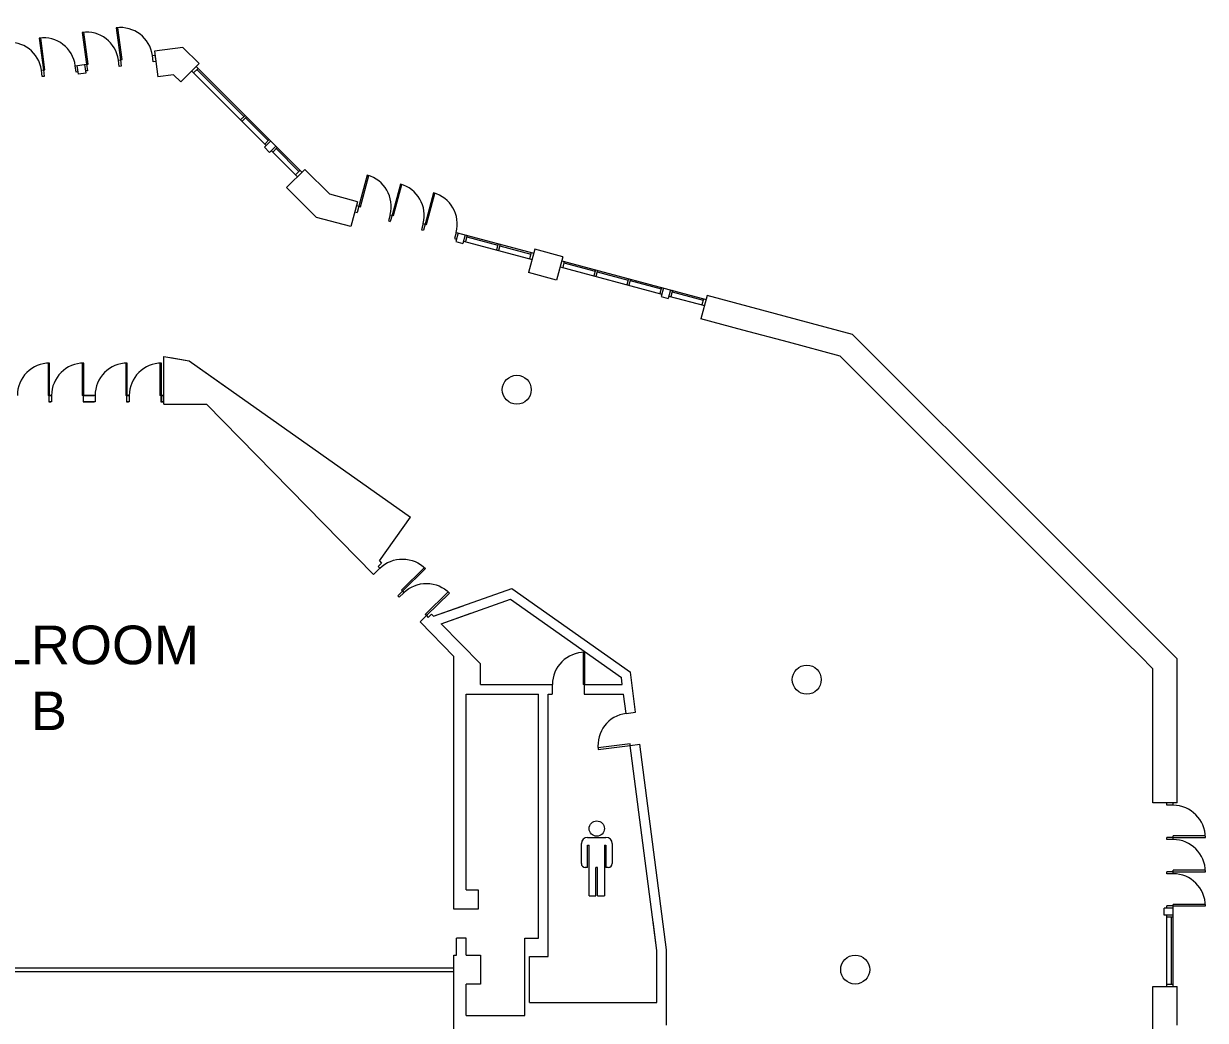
# Model space of a CAD drawing. Header units: inches. Extents: x -10671 to 1761, y -674 to 7170.
# Drawn here: x -571 to 897, y 3915 to 5153 of the extents above; entities that cross this region are included whole.
import ezdxf

# ---------------------------------------------------------------- set-up
doc = ezdxf.new("R2010")
doc.units = ezdxf.units.IN
doc.header["$LTSCALE"] = 19.2
doc.header["$MEASUREMENT"] = 0
for name, color, linetype, lineweight in [('DWG-0', 7, 'Continuous', 18), ('Venue-Text-Room ID', 7, 'Continuous', 5), ('Venue-Walls and Doors', 7, 'Continuous', 5)]:
    doc.layers.add(name, color=color, linetype=linetype, lineweight=lineweight)
for name, color, linetype, lineweight, true_color in [('Venue-Airwall Closed', 7, 'Continuous', 5, 0x000000), ('Venue-Columns', 7, 'Continuous', 18, 0xc0c0c0), ('Venue-Text-Facility', 4, 'Continuous', 5, 0x00ffff)]:
    doc.layers.add(name, color=color, linetype=linetype, lineweight=lineweight, true_color=true_color)
doc.styles.add('Arial', font='Arial')

# ---------------------------------------------------------------- blocks, each defined once
blk = doc.blocks.new('A-xp01$0$COL-36R')
at = {"layer": 'DWG-0'}
blk.add_circle((0, 0), 18, dxfattribs=at)
blk = doc.blocks.new('A-xp01$0$AD05A')
at = {"layer": 'DWG-0'}
for p, q in [((0, 0), (0.049, 0)), ((0, 0), (0, -1)), ((0.049, -0.999), (0.049, 0))]:
    blk.add_line(p, q, dxfattribs=at)
blk.add_arc((0, 0), 1, 270, 0, dxfattribs=at)
blk = doc.blocks.new('A-xp01$0$AD03A')
at = {"layer": 'DWG-0'}
for p, q in [((0, 1), (0, 0)), ((0.049, 0), (0.049, 0.999)), ((0, 0), (0.049, 0))]:
    blk.add_line(p, q, dxfattribs=at)
blk.add_arc((0, 0), 1, 0, 90, dxfattribs=at)
blk = doc.blocks.new('MEN')
at = {"layer": 'Venue-Text-Facility'}
for p, q in [((-10, 42), (-10, 68)), ((-2, 76), (22, 76)), ((-2, 37), (-2, 66)), ((-2, 66), (0, 66)), ((0, 0), (0, 66)), ((20, 66), (20, 0)), ((20, 66), (22, 66)), ((22, 66), (22, 37)), ((30, 68), (30, 42)), ((-2, 37), (-5, 37)), ((11, 37), (9, 37)), ((9, 0), (9, 37)), ((11, 0), (11, 37)), ((25, 37), (22, 37)), ((0, 0), (9, 0)), ((11, 0), (20, 0))]:
    blk.add_line(p, q, dxfattribs=at)
blk.add_circle((10, 87.4), 9.93, dxfattribs=at)
for centre, radius, start, end in [((-2, 68), 8, 90, 180), ((22, 68), 8, 0, 90), ((-5, 42), 5, 180, 270), ((25, 42), 5, 270, 0)]:
    blk.add_arc(centre, radius, start, end, dxfattribs=at)

msp = doc.modelspace()

# ---------------------------------------------------------------- linework, layer by layer
at = {"layer": 'Venue-Airwall Closed'}
for p, q in [((-1800.2, 3980.5), (-37.2, 3980.6)), ((-1800.2, 3976), (-37.2, 3976.1))]:
    msp.add_line(p, q, dxfattribs=at)
at = {"layer": 'Venue-Walls and Doors'}
for p, q in [((-372.8, 5123.2), (-408.1, 5118.5)), ((-352.7, 5103.1), (-372.8, 5123.2)), ((-408.1, 5118.5), (-403.9, 5086.8)), ((-506.4, 5100.5), (-492.5, 5102.3)), ((-505.3, 5092.6), (-506.4, 5100.5)), ((-502.8, 5092.9), (-505.3, 5092.6)), ((-502.4, 5089.9), (-503.9, 5100.8)), ((-493.5, 5091.1), (-502.4, 5089.9)), ((-495, 5102), (-493.5, 5091.1)), ((-491.4, 5094.4), (-493.9, 5094.1)), ((-492.5, 5102.3), (-491.4, 5094.4)), ((-352.7, 5103.1), (-375.3, 5080.5)), ((-361.9, 5093.9), (-269.4, 5001.4)), ((-353.9, 5097.3), (-359.6, 5091.6)), ((-356.2, 5099.6), (-225.1, 4968.4)), ((-355.3, 5095.8), (-297, 5037.5)), ((-384.3, 5089.4), (-403.9, 5086.8)), ((-375.3, 5080.5), (-384.3, 5089.4)), ((-295.6, 5038.9), (-301.2, 5033.3)), ((-293.8, 5037.1), (-299.5, 5031.5)), ((-295.2, 5035.7), (-267, 5007.5)), ((-263.8, 5007.1), (-271.5, 4999.3)), ((-265.5, 5008.9), (-271.2, 5003.2)), ((-271.5, 4999.3), (-265.2, 4993)), ((-257.4, 5000.7), (-265.2, 4993)), ((-263.1, 4995.1), (-230.7, 4962.7)), ((-255.6, 4999), (-261.3, 4993.3)), ((-257.1, 4997.6), (-228.8, 4969.3)), ((-221.5, 4971.9), (-244.1, 4949.3)), ((-227.4, 4970.7), (-233, 4965)), ((-190.5, 4940.9), (-221.5, 4971.9)), ((-207, 4912.2), (-244.1, 4949.3)), ((-156.1, 4931.7), (-190.5, 4940.9)), ((-156.1, 4931.7), (-164.4, 4900.8)), ((-159.5, 4919.1), (-156.3, 4918.3)), ((-157.4, 4926.8), (-154.3, 4926)), ((-154.3, 4926), (-156.3, 4918.3)), ((-115.6, 4915.6), (-117.7, 4907.9)), ((-115.6, 4915.6), (-113.2, 4915)), ((-113.2, 4915), (-115.3, 4907.3)), ((-164.4, 4900.8), (-207, 4912.2)), ((-117.7, 4907.9), (-115.3, 4907.3)), ((-74.6, 4904.6), (-76.6, 4896.9)), ((-74.6, 4904.6), (-72.2, 4904)), ((-72.2, 4904), (-74.2, 4896.3)), ((-76.6, 4896.9), (-74.2, 4896.3)), ((-33.5, 4893.6), (-35.6, 4885.9)), ((-35.6, 4885.9), (-33.2, 4885.3)), ((-31.1, 4893), (-33.9, 4882.4)), ((-33.5, 4893.6), (62.8, 4867.8)), ((-22.4, 4890.7), (-25.3, 4880)), ((-20, 4890), (-22.1, 4882.3)), ((-20.5, 4888.1), (18.1, 4877.7)), ((-33.9, 4882.4), (-25.3, 4880)), ((-24.5, 4882.9), (60.8, 4860.1)), ((18.6, 4879.7), (16.6, 4871.9)), ((21.1, 4879), (19, 4871.3)), ((20.5, 4877.1), (59.2, 4866.7)), ((64.1, 4872.7), (56.4, 4843.7)), ((98.9, 4863.3), (64.1, 4872.7)), ((59.7, 4868.7), (57.6, 4860.9)), ((98.9, 4863.3), (91.1, 4834.4)), ((97.6, 4858.5), (276.8, 4810.5)), ((100.7, 4857.7), (98.7, 4849.9)), ((91.1, 4834.4), (56.4, 4843.7)), ((95.5, 4850.8), (221.8, 4816.9)), ((100.2, 4855.7), (138.9, 4845.4)), ((139.4, 4847.3), (137.3, 4839.6)), ((141.8, 4846.7), (139.7, 4838.9)), ((141.3, 4844.7), (179.9, 4834.4)), ((180.4, 4836.3), (178.4, 4828.6)), ((182.9, 4835.7), (180.8, 4827.9)), ((182.3, 4833.7), (221, 4823.4)), ((221.5, 4825.3), (219.4, 4817.6)), ((223.9, 4824.7), (221.1, 4814)), ((221.1, 4814), (229.8, 4811.7)), ((232.6, 4822.3), (229.8, 4811.7)), ((230.5, 4814.6), (274.7, 4802.8)), ((235, 4821.7), (232.9, 4814)), ((234.5, 4819.8), (273.1, 4809.4)), ((278.1, 4815.3), (270.3, 4786.3)), ((458.6, 4766.9), (278.1, 4815.3)), ((273.6, 4811.3), (271.6, 4803.6)), ((322.5, 4772.4), (270.3, 4786.3)), ((379, 4757.2), (322.5, 4772.4)), ((443.1, 4740.1), (379, 4757.2)), ((526.1, 4699.5), (458.6, 4766.9)), ((-396.3, 4680.3), (-396.3, 4739.5)), ((-396.3, 4683.3), (-396.3, 4739.5)), ((-396.3, 4739.5), (-365.2, 4734.3)), ((-396.3, 4739.5), (-365.2, 4734.3)), ((772.3, 4410.9), (443.1, 4740.1)), ((-388.1, 4738.1), (-365.2, 4734.3)), ((-388.1, 4738.1), (-365.2, 4734.3)), ((-365.2, 4734.3), (-90.2, 4540.2)), ((-365.2, 4734.3), (-90.2, 4540.2)), ((-365.2, 4734.3), (-318.2, 4701.1)), ((619.1, 4606.5), (526.1, 4699.5)), ((-539.2, 4691.3), (-539.2, 4683.3)), ((-539.2, 4691.3), (-536.7, 4691.3)), ((-539.2, 4683.3), (-536.7, 4683.3)), ((-535.8, 4691.3), (-538.3, 4691.3)), ((-535.8, 4683.3), (-538.3, 4683.3)), ((-535.8, 4691.3), (-535.8, 4683.3)), ((-496.7, 4691.3), (-482.8, 4691.3)), ((-496.7, 4691.3), (-496.7, 4683.3)), ((-496.7, 4683.3), (-482.8, 4683.3)), ((-481.8, 4691.3), (-495.8, 4691.3)), ((-481.8, 4683.3), (-495.8, 4683.3)), ((-481.8, 4691.3), (-481.8, 4683.3)), ((-442.8, 4691.3), (-442.8, 4683.3)), ((-442.8, 4691.3), (-440.3, 4691.3)), ((-442.8, 4683.3), (-440.3, 4683.3)), ((-439.3, 4691.3), (-441.8, 4691.3)), ((-439.3, 4683.3), (-441.8, 4683.3)), ((-439.3, 4691.3), (-439.3, 4683.3)), ((-400.3, 4691.3), (-396.3, 4691.3)), ((-400.3, 4691.3), (-400.3, 4683.3)), ((-400.3, 4683.3), (-396.3, 4683.3)), ((-396.3, 4691.4), (-399.3, 4691.3)), ((-399.3, 4691.3), (-399.3, 4683.3)), ((-396.3, 4683.3), (-399.3, 4683.3)), ((-396.3, 4680.3), (-343.5, 4680.3)), ((-136.1, 4468.9), (-343.5, 4680.3)), ((662.3, 4563.3), (619.1, 4606.5)), ((793.5, 4432.1), (662.3, 4563.3)), ((-128.7, 4485.7), (-90.2, 4540.2)), ((-128.7, 4485.7), (-90.2, 4540.2)), ((-136.1, 4468.9), (-128.3, 4476.6)), ((-134, 4471), (-128.3, 4476.6)), ((-130.4, 4478.8), (-126.1, 4483)), ((-130.4, 4478.8), (-126.1, 4483)), ((-128.3, 4476.6), (-130.4, 4478.8)), ((-130.4, 4478.8), (-128.3, 4476.6)), ((-128.7, 4485.7), (-126.1, 4483)), ((-128.7, 4485.7), (-126.1, 4483)), ((-100.2, 4448.1), (-106, 4442.5)), ((-106, 4442.5), (-100.2, 4448.1)), ((-98.5, 4446.3), (-104.2, 4440.7)), ((-104.2, 4440.7), (-98.5, 4446.3)), ((-100.2, 4448.1), (-98.5, 4446.3)), ((-100.2, 4448.1), (-98.5, 4446.3)), ((-61.5, 4417.1), (35.5, 4451.5)), ((35.5, 4451.5), (182.7, 4347.6)), ((-106, 4442.5), (-104.2, 4440.7)), ((-106, 4442.5), (-104.2, 4440.7)), ((-52.2, 4407.7), (33.7, 4438.1)), ((33.7, 4438.1), (171.5, 4340.8)), ((818.9, 4406.7), (793.5, 4432.1)), ((-78.3, 4410.1), (-70.5, 4417.8)), ((-76.2, 4412.2), (-70.5, 4417.8)), ((-70.5, 4417.8), (-68.4, 4415.6)), ((-70.5, 4417.8), (-68.4, 4415.6)), ((-68.4, 4415.6), (-64.1, 4419.8)), ((-68.4, 4415.6), (-64.1, 4419.8)), ((-64.1, 4419.8), (-61.5, 4417.1)), ((-64.1, 4419.8), (-61.5, 4417.1)), ((-61.5, 4417.1), (-24.8, 4430.1)), ((-61.5, 4417.1), (-24.8, 4430.1)), ((-52.2, 4407.7), (-15.5, 4420.7)), ((-78.3, 4410.1), (-36.3, 4367.2)), ((-52.2, 4407.7), (-3.3, 4357.8)), ((-52.2, 4407.7), (-3.3, 4357.8)), ((-52.2, 4407.7), (-3.3, 4357.8)), ((797.7, 4385.4), (772.3, 4410.9)), ((836.2, 4389.3), (818.9, 4406.7)), ((861.5, 4364.1), (836.2, 4389.3)), ((815, 4368.1), (797.7, 4385.4)), ((-36.3, 4053.3), (-36.3, 4367.2)), ((-3.3, 4353.3), (-3.3, 4357.8)), ((-3.3, 4332.3), (-3.3, 4357.8)), ((831.5, 4351.6), (815, 4368.1)), ((861.5, 4185.3), (861.5, 4364.1)), ((189.2, 4297.9), (182.7, 4347.6)), ((831.5, 4271.3), (831.5, 4351.6)), ((-3.3, 4332.3), (85.5, 4332.3)), ((-3.3, 4332.3), (41.7, 4332.3)), ((85.5, 4332.3), (85.5, 4320.3)), ((125.5, 4332.3), (125.5, 4320.3)), ((125.5, 4332.3), (172.6, 4332.3)), ((172.6, 4332.3), (171.5, 4340.8)), ((-21.3, 4077.3), (-21.3, 4320.3)), ((-21.3, 4077.3), (-21.3, 4320.3)), ((-21.3, 4320.3), (41.7, 4320.3)), ((-3.3, 4320.3), (68.7, 4320.3)), ((68.7, 4017.3), (68.7, 4320.3)), ((80.7, 4038.3), (80.7, 4320.3)), ((80.7, 4320.3), (85.5, 4320.3)), ((125.5, 4320.3), (174.2, 4320.3)), ((177.3, 4296.3), (174.2, 4320.3)), ((177.3, 4296.3), (189.2, 4297.9)), ((831.5, 4224.8), (831.5, 4271.3)), ((182.5, 4256.7), (194.4, 4258.2)), ((215.7, 4002.2), (182.5, 4256.7)), ((227.7, 4003), (194.4, 4258.2)), ((831.5, 4185.3), (831.5, 4224.8)), ((861.5, 4185.3), (831.5, 4185.3)), ((848.5, 4182.3), (848.5, 4185.3)), ((856.5, 4182.3), (848.5, 4182.3)), ((856.5, 4182.3), (856.5, 4185.3)), ((848.5, 4139.8), (848.5, 4142.3)), ((856.5, 4142.3), (848.5, 4142.3)), ((856.5, 4139.8), (848.5, 4139.8)), ((856.5, 4139.8), (856.5, 4142.3)), ((848.5, 4097.3), (848.5, 4099.8)), ((856.5, 4099.8), (848.5, 4099.8)), ((856.5, 4097.3), (848.5, 4097.3)), ((856.5, 4097.3), (856.5, 4099.8)), ((-21.3, 4053.3), (-36.3, 4053.3)), ((-21.3, 4053.3), (-33.3, 4053.3)), ((-21.3, 4053.3), (-21.3, 4053.3)), ((845.5, 4045.8), (845.5, 4054.8)), ((856.5, 4054.8), (845.5, 4054.8)), ((848.5, 4054.8), (848.5, 4057.3)), ((856.5, 4057.3), (848.5, 4057.3)), ((856.5, 4043.3), (856.5, 4057.3)), ((80.7, 3994.7), (80.7, 4038.3)), ((215.7, 4002.2), (211, 4038.4)), ((856.5, 4045.8), (845.5, 4045.8)), ((848.5, 4043.3), (848.5, 4045.8)), ((848.5, 3960.3), (848.5, 4043.3)), ((856.5, 4043.3), (848.5, 4043.3)), ((854.5, 3960.3), (854.5, 4043.3)), ((856.5, 3960.3), (856.5, 4043.3)), ((-33.2, 3996.3), (-33.3, 4017.3)), ((-21.3, 4017.3), (-33.3, 4017.3)), ((-21.3, 3996.3), (-21.3, 4017.3)), ((51.5, 3921.3), (51.5, 4017.3)), ((51.5, 4017.3), (68.7, 4017.3)), ((-36.3, 3600.3), (-36.3, 3996.3)), ((-36.3, 3996.3), (-33.2, 3996.3)), ((57.5, 3937.3), (57.5, 3994.7)), ((57.5, 3994.7), (80.7, 3994.7)), ((215.7, 3937.3), (215.7, 4002.2)), ((227.7, 3909.3), (227.7, 4003)), ((-21.3, 3921.3), (-21.3, 3960.3)), ((-21.3, 3921.3), (-21.3, 3960.3)), ((831.5, 3904.7), (831.5, 3957.3)), ((831.5, 3957.3), (861.5, 3957.3)), ((848.5, 3960.3), (856.5, 3960.3)), ((848.5, 3957.3), (848.5, 3960.3)), ((856.5, 3957.3), (856.5, 3960.3)), ((861.5, 3909.3), (861.5, 3957.3)), ((57.5, 3937.3), (215.7, 3937.3)), ((-21.3, 3921.3), (41.7, 3921.3)), ((-21.3, 3921.3), (51.5, 3921.3))]:
    msp.add_line(p, q, dxfattribs=at)
at = {"layer": 'Venue-Walls and Doors', "flags": 128}
for points in [[(-452.8, 5107.6), (-450.3, 5107.9), (-449.3, 5100), (-451.8, 5099.7)], [(-410.7, 5113.1), (-407.5, 5113.6), (-406.4, 5105.6), (-409.6, 5105.2)], [(-548.5, 5094.9), (-546, 5095.3), (-545, 5087.3), (-547.4, 5087)]]:
    msp.add_lwpolyline(points, close=True, dxfattribs=at)
for points in [[(-21.3, 4077.3), (-6.3, 4077.3), (-6.3, 4053.3), (-36.3, 4053.3)], [(-21.3, 3996.3), (-3.3, 3996.3), (-3.3, 3960.3), (-21.3, 3960.3)]]:
    msp.add_lwpolyline(points, dxfattribs=at)

# ---------------------------------------------------------------- block references
at = {"layer": 'Venue-Columns', "rotation": 90}
for p in [(41.7, 4698.3), (401.7, 4338.3), (461.8, 3978.3)]:
    msp.add_blockref('A-xp01$0$COL-36R', p, dxfattribs=at)
at = {"layer": 'Venue-Text-Facility', "xscale": 0.95625, "yscale": 0.95625, "zscale": 0.95625}
msp.add_blockref('MEN', (131.4, 4069.8), dxfattribs=at)
at = {"layer": 'Venue-Walls and Doors', "xscale": 40, "yscale": 40, "zscale": 40}
for name, p, rotation in [('A-xp01$0$AD03A', (-450.3, 5107.9), 7.52578891754821), ('A-xp01$0$AD03A', (-588.1, 5089.7), 7.52578891754821), ('A-xp01$0$AD03A', (-546, 5095.3), 7.52578891754821), ('A-xp01$0$AD03A', (-492.5, 5102.3), 7.52578891754821), ('A-xp01$0$AD03A', (-154.3, 4926), 345.0000000000002), ('A-xp01$0$AD03A', (-113.2, 4915), 345.0000000000002), ('A-xp01$0$AD03A', (-72.2, 4904), 345.0000000000002), ('A-xp01$0$AD05A', (-538.3, 4691.3), 180), ('A-xp01$0$AD05A', (-495.8, 4691.3), 180), ('A-xp01$0$AD05A', (-441.8, 4691.3), 180), ('A-xp01$0$AD05A', (-399.3, 4691.3), 180), ('A-xp01$0$AD05A', (126, 4332.3), 180), ('A-xp01$0$AD03A', (182.5, 4256.7), 97.44200000000001), ('A-xp01$0$AD05A', (856.5, 4142.3), 90), ('A-xp01$0$AD05A', (856.5, 4099.8), 90), ('A-xp01$0$AD05A', (856.5, 4057.3), 90)]:
    msp.add_blockref(name, p, dxfattribs=dict(at, rotation=rotation))
at = {"layer": 'Venue-Walls and Doors', "xscale": -40, "yscale": 40}
for p, rotation in [((-100.2, 4448.1), 314.4543424065899), ((-100.2, 4448.1), 314.4543424065899), ((-70.5, 4417.8), 314.4543424065899), ((-70.5, 4417.8), 314.4543424065793)]:
    msp.add_blockref('A-xp01$0$AD03A', p, dxfattribs=dict(at, rotation=rotation))

# ---------------------------------------------------------------- texts
at = {"layer": 'Venue-Text-Room ID', "char_height": 48, "attachment_point": 5, "line_spacing_factor": 0.970891, "style": 'Arial'}
for s, insert in [('BALLROOM ', (-539.1, 4381.1)), ('B', (-539.1, 4299.6))]:
    msp.add_mtext(s, dxfattribs=dict(at, insert=insert))

doc.saveas('drawing.dxf')
